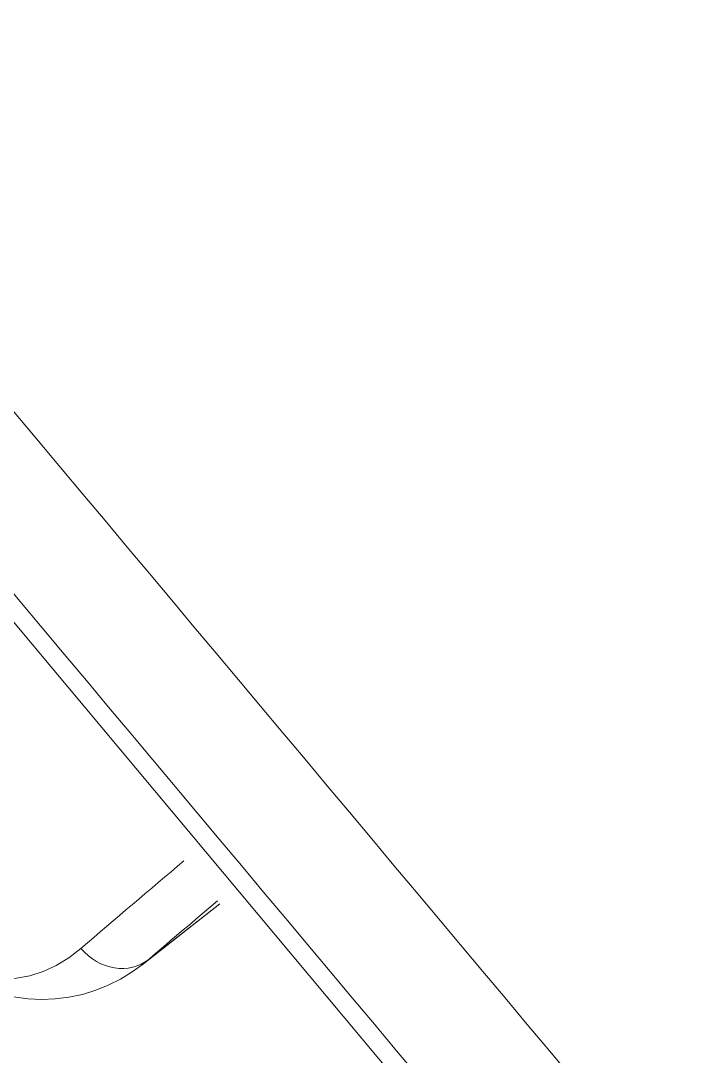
# Model space of a CAD drawing. Header units: metres. Extents: x 2999 to 3109, y 1752 to 1796.
# Drawn here: x 3008.44807 to 3008.47448, y 1761.35603 to 1761.39598 of the extents above; entities that cross this region are included whole.
import ezdxf

# ---------------------------------------------------------------- set-up
doc = ezdxf.new("R2010")
doc.units = ezdxf.units.M
doc.layers.add('PAREDES', color=7, linetype='Continuous')

msp = doc.modelspace()

# ---------------------------------------------------------------- linework, layer by layer
at = {"layer": 'PAREDES', "color": 253, "lineweight": 0}
for p, q in [((3008.365135056973, 1761.471513251216), (3008.474482411902, 1761.340893195721)), ((3008.452802863345, 1761.35959257784), (3008.455753450554, 1761.361906623022)), ((3008.453019418566, 1761.359770322921), (3008.455749454383, 1761.361911396617))]:
    msp.add_line(p, q, dxfattribs=at)
for points in [[(3008.450394952113, 1761.360186185095), (3008.449921107087, 1761.359820593025), (3008.449432219727, 1761.359524314307), (3008.448931078303, 1761.359296300217), (3008.448420283885, 1761.359135345322), (3008.447901934711, 1761.359039703847), (3008.447378050663, 1761.359007723619), (3008.446850312055, 1761.359037587598), (3008.446319833258, 1761.359127203959), (3008.445787665528, 1761.359274746435), (3008.445254535799, 1761.359478395846), (3008.444720733494, 1761.359736285143), (3008.444186637287, 1761.360046820989), (3008.443651977208, 1761.360408424223), (3008.443116533364, 1761.360819836194), (3008.44257938279, 1761.361279687271), (3008.442309980004, 1761.361527526008)], [(3008.442464111582, 1761.361353488062), (3008.443163652114, 1761.3607220948), (3008.443876668553, 1761.360148388152), (3008.444657047543, 1761.359604129653), (3008.445310141297, 1761.359216863068), (3008.44603635058, 1761.3588601594), (3008.446678157312, 1761.35860998312), (3008.447226888775, 1761.358444746381), (3008.44778805075, 1761.358322471135), (3008.448359207708, 1761.358247207716), (3008.448871156971, 1761.358222512875), (3008.449397772177, 1761.358240581359), (3008.449925050931, 1761.358304257552), (3008.450448450569, 1761.358414594057), (3008.450964222888, 1761.358572074789), (3008.451447196478, 1761.358766453009), (3008.451916334668, 1761.359002460029), (3008.452368890433, 1761.359278432985), (3008.452802863345, 1761.35959257784)]]:
    msp.add_lwpolyline(points, dxfattribs=at)
for centre, radius, start, end in [((3009.676827079062, 1762.285709528957), 1.466147559632665, 210.8146830557488, 229.0535089544584), ((2890.800908319564, 1662.770187747473), 153.508512631862, 39.95148548770695, 40.01526449184303), ((2900.617963891043, 1670.98857066539), 140.7010131401963, 39.9529715888732, 40.02233896083693), ((3008.833892762656, 1760.913824297438), 0.5884808922823075, 130.1599142005845, 130.6679641616235), ((3008.763753504008, 1760.998869604623), 0.4762405347314129, 130.3110662866044, 130.7283293729282), ((3008.448873954682, 1761.364600739779), 0.006365368589850779, 308.1150903455263, 310.6367415454984)]:
    msp.add_arc(centre, radius, start, end, dxfattribs=at)
for centre, major_axis, ratio, start_param, end_param in [((3011.830666244882, 1764.088775767936), (3.262736375842771, 2.73136916975431), 0.5783642864339333, 3.047316074371338, 3.235869169235229), ((3008.451755052203, 1761.361319646092), (-0.001305761458443988, 0.001514908447507356), 0.8851911425590516, 1.556096196174622, 3.111242055892944)]:
    msp.add_ellipse(centre, major_axis=major_axis, ratio=ratio, start_param=start_param, end_param=end_param, dxfattribs=at)

doc.saveas('drawing.dxf')
